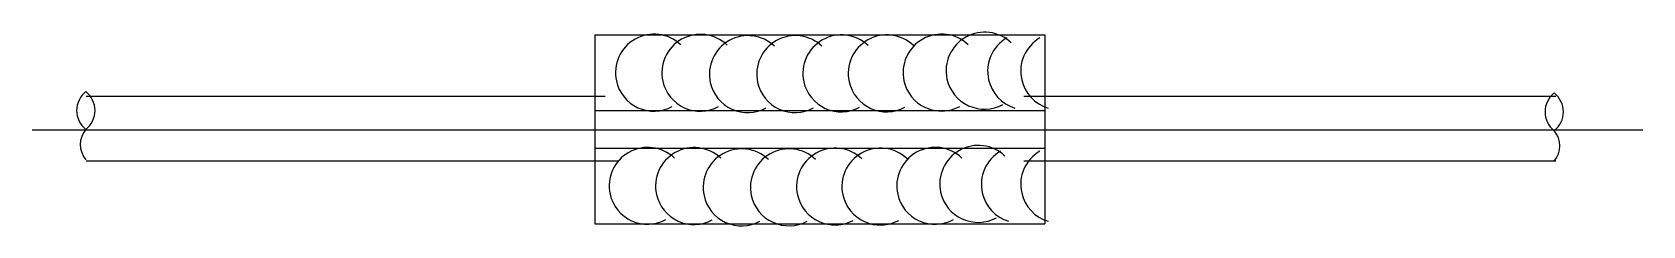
# Model space of a CAD drawing. Header units: metres. Extents: x -100456 to -97110, y -328297 to -327894.
import ezdxf

# ---------------------------------------------------------------- set-up
doc = ezdxf.new("R2010")
doc.units = ezdxf.units.M
doc.layers.add('AXIS', color=1, linetype='Continuous')
doc.layers.add('STEEL', color=1, linetype='Continuous')

msp = doc.modelspace()

# ---------------------------------------------------------------- linework, layer by layer
at = {"layer": 'AXIS'}
msp.add_line((-100455.97, -328096.93), (-97110.27, -328096.93), dxfattribs=at)
at = {"layer": 'STEEL'}
for points in [[(-99287.49, -327900.16), (-98352.14, -327900.16)], [(-99287.49, -327900.16), (-99287.49, -328292.26)], [(-98352.14, -327900.16), (-98352.14, -328292.26)], [(-100344.09, -328027.6), (-99265.59, -328027.6)], [(-98395.71, -328027.6), (-97291.09, -328027.6)], [(-99287.49, -328057), (-98352.14, -328057)], [(-99287.49, -328135.42), (-98352.14, -328135.42)], [(-100344.09, -328161.99), (-99239.47, -328161.99)], [(-98395.71, -328161.99), (-97291.09, -328161.99)], [(-99287.49, -328292.26), (-98352.14, -328292.26)]]:
    msp.add_lwpolyline(points, dxfattribs=at)
for points in [[(-99108.85, -327920.6, 0.74), (-99242.43, -327995.73, 1)], [(-99012.54, -327920.98, 0.74), (-99146.11, -327996.12, 1)], [(-98913.71, -327923.63, 0.74), (-99047.29, -327998.77, 1)], [(-98815.49, -327923.59, 0.74), (-98949.07, -327998.72, 1)], [(-98719.61, -327922.07, 0.74), (-98853.18, -327997.21, 1)], [(-98625.38, -327922.11, 0.74), (-98758.95, -327997.25, 1)], [(-98511.46, -327920.54, 0.74), (-98645.03, -327995.68, 1)], [(-98422.15, -327916.5, 0.74), (-98555.73, -327991.64, 1)], [(-98431.34, -327906.32, 0.33), (-98469.21, -327993.04, 1)], [(-98362.66, -327906.32, 0.33), (-98400.53, -327993.04, 1)], [(-99242.43, -327995.73, 0.5), (-99126.42, -328048.62, 1)], [(-99146.11, -327996.12, 0.5), (-99030.11, -328049.01, 1)], [(-99047.29, -327998.77, 0.5), (-98931.28, -328051.65, 1)], [(-98949.07, -327998.72, 0.5), (-98833.06, -328051.61, 1)], [(-98853.18, -327997.21, 0.5), (-98737.18, -328050.09, 1)], [(-98758.95, -327997.25, 0.5), (-98642.94, -328050.13, 1)], [(-98645.03, -327995.68, 0.5), (-98529.03, -328048.57, 1)], [(-98555.73, -327991.64, 0.5), (-98439.72, -328044.52, 1)], [(-98469.21, -327993.04, 0.27), (-98414.51, -328052.02, 1)], [(-98400.53, -327993.04, 0.27), (-98345.83, -328052.02, 1)], [(-99121.94, -328155.86, 0.74), (-99255.51, -328231, 1)], [(-99025.62, -328156.24, 0.74), (-99159.2, -328231.38, 1)], [(-98926.8, -328158.89, 0.74), (-99060.37, -328234.03, 1)], [(-98828.57, -328158.85, 0.74), (-98962.15, -328233.98, 1)], [(-98732.69, -328157.33, 0.74), (-98866.26, -328232.47, 1)], [(-98638.46, -328157.37, 0.74), (-98772.03, -328232.51, 1)], [(-98524.54, -328155.8, 0.74), (-98658.11, -328230.94, 1)], [(-98435.24, -328151.76, 0.74), (-98568.81, -328226.9, 1)], [(-98444.42, -328141.58, 0.33), (-98482.29, -328228.3, 1)], [(-98362.66, -328141.58, 0.33), (-98400.53, -328228.3, 1)], [(-99255.51, -328231, 0.5), (-99139.51, -328283.88, 1)], [(-99159.2, -328231.38, 0.5), (-99043.19, -328284.27, 1)], [(-99060.37, -328234.03, 0.5), (-98944.37, -328286.91, 1)], [(-98962.15, -328233.98, 0.5), (-98846.14, -328286.87, 1)], [(-98866.26, -328232.47, 0.5), (-98750.26, -328285.35, 1)], [(-98772.03, -328232.51, 0.5), (-98656.03, -328285.39, 1)], [(-98658.11, -328230.94, 0.5), (-98542.11, -328283.83, 1)], [(-98568.81, -328226.9, 0.5), (-98452.81, -328279.78, 1)], [(-98482.29, -328228.3, 0.27), (-98427.59, -328287.28, 1)], [(-98400.53, -328228.3, 0.27), (-98345.83, -328287.28, 1)]]:
    msp.add_lwpolyline(points, format="xyb", dxfattribs=at)
for centre, start, end in [((-100313.63, -328057.07), 128.23, 231.77), ((-100375.51, -328057.07), 308.23, 51.77), ((-97263.35, -328059.96), 128.23, 231.77), ((-97325.23, -328059.96), 308.23, 51.77), ((-100306.04, -328127.73), 140.41, 219.59), ((-97332.82, -328130.62), 320.41, 39.59)]:
    msp.add_arc(centre, 50, start, end, dxfattribs=at)

doc.saveas('drawing.dxf')
